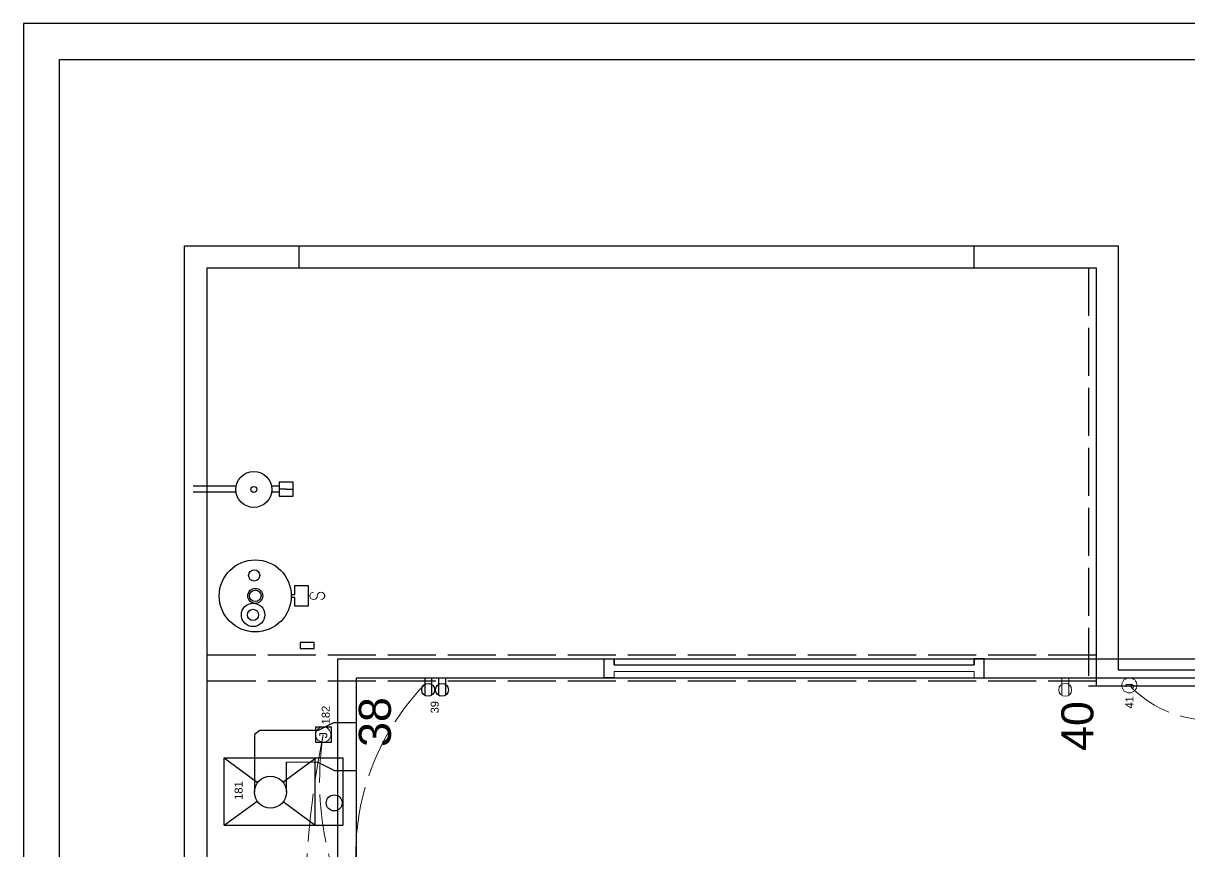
# Model space of a CAD drawing. Header units: inches. Extents: x 12 to 619, y -4 to 515.
# Drawn here: x 12.1 to 303.6, y 308.4 to 515.3 of the extents above; entities that cross this region are included whole.
import ezdxf

# ---------------------------------------------------------------- set-up
doc = ezdxf.new("R2010")
doc.units = ezdxf.units.IN
doc.header["$MEASUREMENT"] = 0
doc.linetypes.add('ACAD_ISO02W100', pattern=[15, 12, -3])
doc.layers.get('0').update_dxf_attribs({"color": 1, "lineweight": 9})
for name, color, linetype, lineweight in [('00-page-edge', 7, 'Continuous', 9), ('A101-Floorplan-1st-floor', 7, 'Continuous', 9), ('A201-Floorplan-2nd-floor', 7, 'Continuous', 9), ('E201-Electrical-2nd-floor', 7, 'Continuous', 9)]:
    doc.layers.add(name, color=color, linetype=linetype, lineweight=lineweight)
doc.layers.get('0').off()
doc.styles.add('Reg', font='Courier New.ttf', dxfattribs={"height": 1})
doc.styles.get("Standard").update_dxf_attribs({"font": 'Arial.ttf', "height": 2})

# ---------------------------------------------------------------- blocks, each defined once
blk = doc.blocks.new('L2-dining-room-window')
at = {"layer": 'A201-Floorplan-2nd-floor', "lineweight": 30}
for p, q in [((0, -2.5), (0, 0)), ((0, 0), (4.75, 0)), ((4.75, 0), (4.75, -2.5)), ((3.2, -2.5), (4.75, -2.5)), ((3.2, -2.5), (3.2, -92.5)), ((4.75, -2.5), (3.2, -2.5)), ((0, -92.5), (0, -95)), ((3.2, -92.5), (4.75, -92.5)), ((4.75, -92.5), (3.2, -92.5)), ((4.75, -95), (4.75, -92.5)), ((0, -95), (4.75, -95))]:
    blk.add_line(p, q, dxfattribs=at)
at = {"layer": 'A201-Floorplan-2nd-floor'}
blk.add_lwpolyline([(0, -92.5), (1.55, -92.5), (1.55, -2.5), (0, -2.5)], dxfattribs=at)
blk = doc.blocks.new('L2-duplex-40')
at = {"layer": 'E201-Electrical-2nd-floor'}
for p, q in [((0, 1.73, -15.88), (-4.39, 1.72, -15.88)), ((0, 0, -15.88), (-4.38, -0.01, -15.88))]:
    blk.add_line(p, q, dxfattribs=at)
blk.add_circle((-3.03, 0.87, -15.88), 1.61, dxfattribs=at)
blk = doc.blocks.new('L2-furnace-register-38-and-duct')
at = {"layer": 'A201-Floorplan-2nd-floor', "lineweight": 30}
for p, q in [((9, 25.55), (-5.42, 25.55)), ((9.97, 24.2), (9, 25.55)), ((9.97, 9.59), (9.97, 24.2)), ((-5.27, 17.56), (2.09, 17.56)), ((1.97, 9.59), (2.09, 17.56)), ((0, 5.61), (1.97, 9.59)), ((11.95, 5.61), (9.97, 9.59)), ((0, 5.61), (0, 0)), ((11.95, 5.61), (11.95, 0))]:
    blk.add_line(p, q, dxfattribs=at)
blk = doc.blocks.new('L2-duplex-39')
at = {"layer": 'E201-Electrical-2nd-floor', "lineweight": -3}
for p, q in [((0, 2.75, -15.75), (-4.39, 2.75, -15.75)), ((0, 1.02, -15.75), (-4.38, 1.02, -15.75)), ((0, -0.71, -15.75), (-4.39, -0.71, -15.75)), ((0, -2.44, -15.75), (-4.38, -2.44, -15.75))]:
    blk.add_line(p, q, dxfattribs=at)
for centre in [(-3.03, 1.89, -15.75), (-3.03, -1.57, -15.75)]:
    blk.add_circle(centre, 1.61, dxfattribs=at)
blk = doc.blocks.new('L2-j-box')
at = {"layer": 'E201-Electrical-2nd-floor'}
blk.add_circle((0, 0), 1.9, dxfattribs=at)
at = {"layer": 'E201-Electrical-2nd-floor', "lineweight": 5, "style": 'Reg'}
blk.add_text('J', height=2, dxfattribs=at).set_placement((-1.25, -1.11))
blk = doc.blocks.new('L1-framing-for-expansion-tank')
at = {"layer": 'A101-Floorplan-1st-floor', "lineweight": -3}
for p, q in [((1, 14.24), (1, 24.95)), ((2.5, 14.22), (2.5, 24.95)), ((1, 3.5), (1, 5.36)), ((1.75, 1.75), (1.75, 3.5)), ((2.5, 3.5), (2.5, 5.38)), ((1.75, 1.75), (1.75, 0))]:
    blk.add_line(p, q, dxfattribs=at)
blk.add_lwpolyline([(0, 0), (3.5, 0), (3.5, 3.5), (0, 3.5)], close=True, dxfattribs=at)
blk.add_lwpolyline([(0, 0), (3.5, 0), (3.5, 3.5), (0, 3.5)], close=True, dxfattribs=at)
blk = doc.blocks.new('L1-expansion-tank-186-reference')
at = {"layer": 'A101-Floorplan-1st-floor', "lineweight": -3}
for radius in [4.49, 0.75]:
    blk.add_circle((388.22, -77.44), radius, dxfattribs=at)
blk = doc.blocks.new('L1-water-heater-184-reference')
at = {"layer": 'A101-Floorplan-1st-floor'}
for p, q in [((0, -13.66), (0, -13.25)), ((0, -17.33), (0, -17.57))]:
    blk.add_line(p, q, dxfattribs=at)
at = {"layer": 'A101-Floorplan-1st-floor', "lineweight": -3}
blk.add_lwpolyline([(0.37, -9), (0.37, -9.86), (2.56, -9.86), (2.56, -13.25), (-2.56, -13.25), (-2.56, -9.86), (-0.38, -9.86), (-0.38, -9)], dxfattribs=at)
for centre, radius in [((0, 0), 9), ((-4.75, 0.55), 2.93), ((-4.75, 0.55), 1.39), ((0, 0), 1.88), ((0, 0), 1.45), ((5.1, 0.27), 1.39)]:
    blk.add_circle(centre, radius, dxfattribs=at)
at = {"layer": 'A101-Floorplan-1st-floor'}
for centre, start, end in [((0, -14.57), 0, 180), ((0, -14.59), 180, 270), ((0, -16.42), 180, 90)]:
    blk.add_arc(centre, 0.916, start, end, dxfattribs=at)
blk = doc.blocks.new('L1-furnace-181-reference')
at = {"layer": 'A101-Floorplan-1st-floor', "lineweight": -3}
for p, q in [((0, 29.75), (6.04, 21.52)), ((0, 29.75), (0, 0)), ((16.8, 29.75), (16.8, 0)), ((10.77, 15.08), (16.8, 6.87)), ((0, 0), (16.8, 0))]:
    blk.add_line(p, q, dxfattribs=at)
for points in [[(0, 29.75), (16.8, 29.75), (10.65, 21.42)], [(5.89, 14.99), (-0.01, 7), (16.8, 7)]]:
    blk.add_lwpolyline(points, dxfattribs=at)
for centre, radius in [((8.27, 18.2), 4), ((5.56, 2.25), 2)]:
    blk.add_circle(centre, radius, dxfattribs=at)
blk = doc.blocks.new('L1-186')
at = {"layer": 'A101-Floorplan-1st-floor', "lineweight": -3}
for radius in [4.49, 0.75]:
    blk.add_circle((0, 0), radius, dxfattribs=at)
blk = doc.blocks.new('L1-182')
at = {"layer": 'E201-Electrical-2nd-floor', "lineweight": 30}
for p, q in [((-1.98, -1.95, -100.38), (-1.98, 1.9, -100.38)), ((-1.98, 1.9, -100.38), (0, 1.9, -100.38)), ((0, 1.9, -100.38), (1.93, 1.9, -100.38)), ((1.93, 1.9, -100.38), (1.93, -1.95, -100.38)), ((1.93, -1.95, -100.38), (-1.98, -1.95, -100.38))]:
    blk.add_line(p, q, dxfattribs=at)
at = {"layer": 'E201-Electrical-2nd-floor'}
blk.add_circle((0, 0, -100.38), 1.9, dxfattribs=at)
at = {"layer": 'E201-Electrical-2nd-floor', "lineweight": 5, "style": 'Reg'}
blk.add_text('J', height=2, dxfattribs=at).set_placement((-1.16, -0.99, -100.38))

msp = doc.modelspace()

# ---------------------------------------------------------------- linework, layer by layer
at = {"layer": '00-page-edge', "lineweight": -3}
for points in [[(12.1, -4.04), (619.4, -4.04), (619.4, 515.31), (12.1, 515.31)], [(565.4, 4.96), (21.1, 4.96), (21.1, 506.31), (565.4, 506.31)]]:
    msp.add_lwpolyline(points, close=True, dxfattribs=at)
at = {"layer": 'A101-Floorplan-1st-floor', "lineweight": -3}
for p, q in [((52.38, 206.32), (52.38, 459.75)), ((52.38, 459.75), (285.72, 459.75)), ((81.07, 454.25), (81.07, 459.75)), ((249.75, 454.25), (249.75, 459.75)), ((285.72, 459.75), (285.72, 353.82)), ((285.72, 353.82), (532.5, 353.82))]:
    msp.add_line(p, q, dxfattribs=at)
at = {"layer": 'A101-Floorplan-1st-floor', "linetype": 'ACAD_ISO02W100', "lineweight": -3}
for p, q in [((278.32, 454.25), (278.32, 349.82)), ((280.22, 357.44), (58.07, 357.44)), ((280.22, 350.94), (58.07, 350.94))]:
    msp.add_line(p, q, dxfattribs=at)
at = {"layer": 'A101-Floorplan-1st-floor', "lineweight": -3}
msp.add_lwpolyline([(278.32, 349.82), (315.07, 349.82), (315.07, 211.07), (58.07, 211.07), (58.07, 454.25), (280.22, 454.25), (280.22, 349.82)], dxfattribs=at)
msp.add_lwpolyline([(81.29, 359.12), (84.79, 359.12), (84.79, 360.62), (81.29, 360.62)], close=True, dxfattribs=at)
at = {"layer": 'A201-Floorplan-2nd-floor', "lineweight": -3}
for p, q in [((90.69, 356.57), (532.5, 356.57)), ((90.69, 35.17), (90.69, 356.57))]:
    msp.add_line(p, q, dxfattribs=at)
msp.add_lwpolyline([(221.79, 173.94), (221.79, 40.03), (95.41, 39.94), (95.41, 351.82), (390.6, 351.82), (390.6, 242.75), (453.45, 242.75), (453.45, 218.25), (439.9, 218.25), (439.9, 152.5), (404.56, 152.5), (404.56, 173.94), (221.78, 173.94)], dxfattribs=at)
at = {"layer": 'E201-Electrical-2nd-floor', "linetype": 'ACAD_ISO02W100', "lineweight": 5}
for centre, radius, start, end in [((155.92, 307.79), 60.71, 135.7673, 194.3406), ((308.77, 369.17), 27.92, 223.5718, 309.7674), ((306.59, 292.65), 224.08, 168.4282, 202.0393), ((161.86, 325.94), 75.7, 171.1423, 211.1758)]:
    msp.add_arc(centre, radius, start, end, dxfattribs=at)

# ---------------------------------------------------------------- block references
at = {"lineweight": 5, "rotation": 89.99999999999999}
msp.add_blockref('L1-framing-for-expansion-tank', (79.52, 397.15), dxfattribs=at)
at = {"lineweight": -3, "rotation": 89.99999999999999}
msp.add_blockref('L2-dining-room-window', (157.24, 351.82), dxfattribs=at)
at = {"layer": 'A101-Floorplan-1st-floor', "lineweight": 5, "rotation": 89.99999999999999}
for name, p in [('L1-expansion-tank-186-reference', (-7.72, 10.64)), ('L1-186', (69.71, 398.86)), ('L1-water-heater-184-reference', (70.07, 372.27)), ('L1-furnace-181-reference', (92.06, 314.97))]:
    msp.add_blockref(name, p, dxfattribs=at)
at = {"layer": 'A201-Floorplan-2nd-floor', "lineweight": 5, "rotation": 89.99999999999999}
msp.add_blockref('L2-j-box', (288.54, 349.92), dxfattribs=at)
at = {"layer": 'A201-Floorplan-2nd-floor', "lineweight": -3, "rotation": 89.99999999999999}
msp.add_blockref('L2-furnace-register-38-and-duct', (95.41, 328.66), dxfattribs=at)
at = {"layer": 'E201-Electrical-2nd-floor', "lineweight": 5, "rotation": 89.99999999999999}
for name, p in [('L2-duplex-39', (115.16, 351.82, 15.75)), ('L1-182', (87.07, 337.6, 100.38))]:
    msp.add_blockref(name, p, dxfattribs=at)
at = {"layer": 'E201-Electrical-2nd-floor', "lineweight": -3, "rotation": 89.99999999999999}
msp.add_blockref('L2-duplex-40', (273.38, 351.82, 15.88), dxfattribs=at)

# ---------------------------------------------------------------- texts
at = {"layer": 'A101-Floorplan-1st-floor', "lineweight": 5}
msp.add_text('181', height=2, rotation=90, dxfattribs=at).set_placement((66.91, 321.29))
at = {"layer": 'A201-Floorplan-2nd-floor', "lineweight": -3, "insert": (95.96, 334.53), "char_height": 8, "attachment_point": 1, "rotation": 90}
msp.add_mtext('38', dxfattribs=at)
at = {"layer": 'E201-Electrical-2nd-floor', "lineweight": 5}
for s, p in [('41', (289.55, 344.11)), ('182', (88.68, 340.16)), ('39', (115.91, 342.9))]:
    msp.add_text(s, height=2, rotation=90, dxfattribs=at).set_placement(p)
at = {"layer": 'E201-Electrical-2nd-floor', "lineweight": -3, "insert": (271.54, 345.97), "char_height": 8, "attachment_point": 3, "rotation": 90}
msp.add_mtext('40', dxfattribs=at)

doc.saveas('drawing.dxf')
